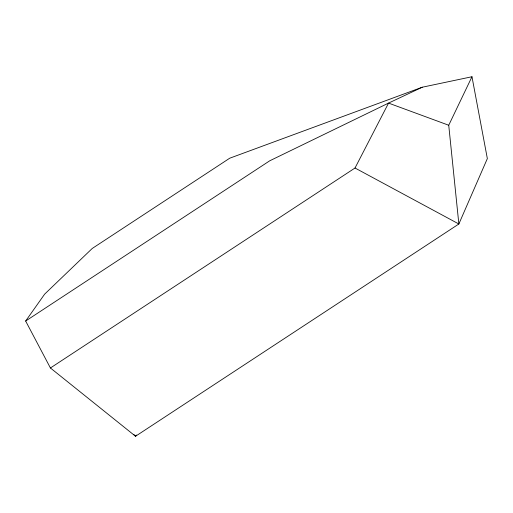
<?xml version="1.0" encoding="UTF-8"?>
<svg xmlns="http://www.w3.org/2000/svg" width="513" height="513" viewBox="0 0 513 513"><rect width="100%" height="100%" fill="white"/><g stroke="black" fill="none" stroke-linecap="round" stroke-linejoin="round"><path stroke-width="0.77" d="M50.421 367.981L355.022 168.014L458.859 223.995L448.734 125.249L471.973 76.738L422.263 87.216L229.721 158.209L92.237 248.465L44.65 294.135L25.65 321.035L50.421 367.981L135.535 436.262L458.859 223.995L487.35 158.588L471.973 76.738M355.022 168.014L388.553 103.094L422.263 87.216M136.529 435.011L135.535 436.262L133.874 434.524M25.65 321.035L269.703 160.813L388.553 103.094L448.734 125.249"/></g></svg>
